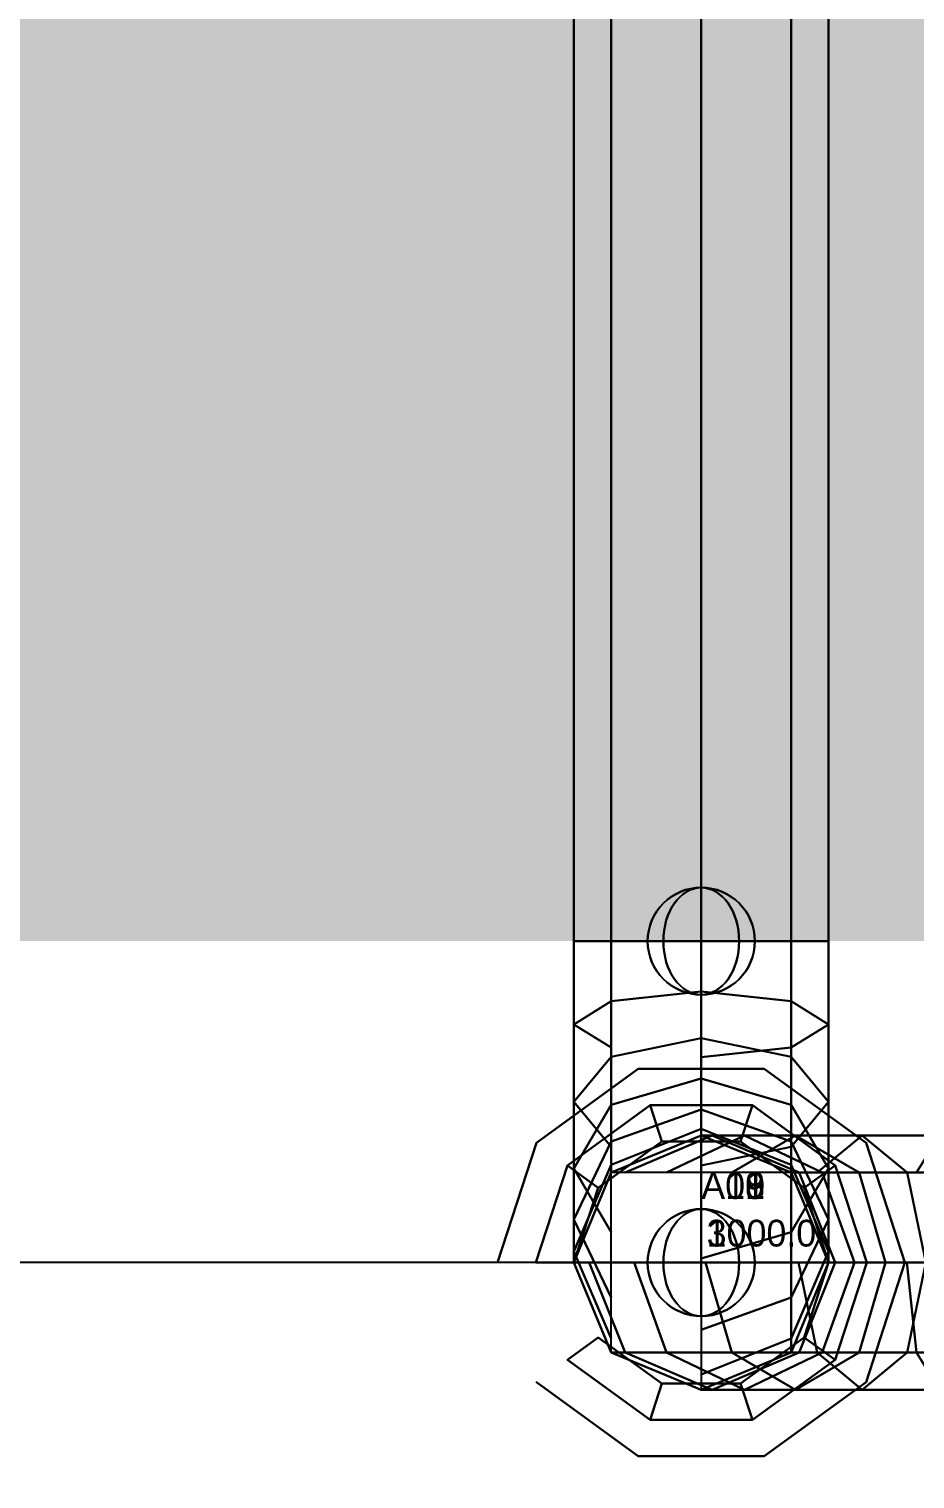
# Model space of a CAD drawing. Extents: x 7 to 469, y 84 to 397.
# Drawn here: x 89.73 to 97.99, y 273.98 to 287.51 of the extents above; entities that cross this region are included whole.
import ezdxf

# ---------------------------------------------------------------- set-up
doc = ezdxf.new("R2010")
doc.units = 0
doc.layers.get('0').update_dxf_attribs({"linetype": 'CONTINUOUS'})
for name, color, linetype in [('3D-MODEL', 1, 'CONTINUOUS'), ('BEND', 5, 'CONTINUOUS'), ('FLANGE', 11, 'CONTINUOUS'), ('FLATT', 11, 'CONTINUOUS'), ('FORCE', 4, 'CONTINUOUS'), ('FRCATT', 4, 'CONTINUOUS'), ('POINT', 5, 'CONTINUOUS'), ('PTATT', 7, 'CONTINUOUS'), ('RUN', 5, 'CONTINUOUS')]:
    doc.layers.add(name, color=color, linetype=linetype)

# ---------------------------------------------------------------- blocks, each defined once
blk = doc.blocks.new('RUN')
at = {"const_width": 1}
blk.add_lwpolyline([(0, 0), (1, 0)], dxfattribs=at)
at = {"flags": 9}
for tag, p in [('MAT', (0.349303, 0.182422)), ('SCH', (0.349303, 0.165755)), ('NOM', (0.349303, 0.149088))]:
    blk.add_attdef(tag, p, '', height=0.01, dxfattribs=at)
blk = doc.blocks.new('3DRUN')
at = {"color": 0, "linetype": 'CONTINUOUS'}
for points in [[(1, 0.353553, -0.353553), (1, 0.5), (0, 0.5), (0, 0.353553, -0.353553)], [(1, 0.5), (1, 0.353553, 0.353553), (0, 0.353553, 0.353553), (0, 0.5)], [(1, 0, -0.5), (1, 0.353553, -0.353553), (0, 0.353553, -0.353553), (0, 0, -0.5)], [(1, 0.353553, 0.353553), (1, 0, 0.5), (0, 0, 0.5), (0, 0.353553, 0.353553)], [(1, -0.353553, -0.353553), (1, 0, -0.5), (0, 0, -0.5), (0, -0.353553, -0.353553)], [(1, 0, 0.5), (1, -0.353553, 0.353553), (0, -0.353553, 0.353553), (0, 0, 0.5)], [(1, -0.353553, 0.353553), (1, -0.5), (0, -0.5), (0, -0.353553, 0.353553)], [(1, -0.5), (1, -0.353553, -0.353553), (0, -0.353553, -0.353553), (0, -0.5)]]:
    blk.add_3dface(points, dxfattribs=at)
blk = doc.blocks.new('BEND')
at = {"color": 0, "linetype": 'BYBLOCK', "extrusion": (1e-16, 0, -1)}
blk.add_circle((0, 0), 0.5, dxfattribs=at)
at = {"color": 0, "linetype": 'BYBLOCK'}
blk.add_circle((0, 0), 0.5, dxfattribs=at)
at = {"color": 0, "linetype": 'BYBLOCK', "extrusion": (-0.707107, 0, 0.707107)}
blk.add_circle((0, 0), 0.5, dxfattribs=at)
at = {"color": 0, "linetype": 'BYBLOCK', "extrusion": (-0.707107, 0, -0.707107)}
blk.add_circle((0, 0), 0.5, dxfattribs=at)
at = {"color": 0, "linetype": 'BYBLOCK', "extrusion": (0.707107, 0, -0.707107)}
blk.add_circle((0, 0), 0.5, dxfattribs=at)
at = {"color": 0, "linetype": 'BYBLOCK', "extrusion": (0.707107, 0, 0.707107)}
blk.add_circle((0, 0), 0.5, dxfattribs=at)
at = {"color": 0, "linetype": 'BYBLOCK', "extrusion": (-1, 0, -2e-16)}
blk.add_circle((0, 0), 0.5, dxfattribs=at)
at = {"color": 0, "linetype": 'BYBLOCK', "extrusion": (1, 0, 1e-16)}
blk.add_circle((0, 0), 0.5, dxfattribs=at)
at = {"flags": 9}
for tag, p in [('SCH', (0.013631, 0.044686)), ('MAT', (0.013631, 0.028019)), ('NOM', (0.013631, 0.011353)), ('RAD', (0.013631, -0.005314))]:
    blk.add_attdef(tag, p, '', height=0.01, dxfattribs=at)
blk = doc.blocks.new('POINT')
at = {"color": 0, "linetype": 'BYBLOCK'}
blk.add_circle((0, 0), 0.5, dxfattribs=at)
at = {"color": 0, "linetype": 'BYBLOCK', "extrusion": (1e-16, 0, -1)}
blk.add_circle((0, 0), 0.5, dxfattribs=at)
at = {"color": 0, "linetype": 'BYBLOCK', "extrusion": (0.707107, 0, 0.707107)}
blk.add_circle((0, 0), 0.5, dxfattribs=at)
at = {"color": 0, "linetype": 'BYBLOCK', "extrusion": (0.707107, 0, -0.707107)}
blk.add_circle((0, 0), 0.5, dxfattribs=at)
at = {"color": 0, "linetype": 'BYBLOCK', "extrusion": (-0.707107, 0, -0.707107)}
blk.add_circle((0, 0), 0.5, dxfattribs=at)
at = {"color": 0, "linetype": 'BYBLOCK', "extrusion": (-0.707107, 0, 0.707107)}
blk.add_circle((0, 0), 0.5, dxfattribs=at)
at = {"color": 0, "linetype": 'BYBLOCK', "extrusion": (1, 0, 1e-16)}
blk.add_circle((0, 0), 0.5, dxfattribs=at)
at = {"color": 0, "linetype": 'BYBLOCK', "extrusion": (-1, 0, -2e-16)}
blk.add_circle((0, 0), 0.5, dxfattribs=at)
blk = doc.blocks.new('FLANGE')
for p, q in [((0.4, -0.5), (0.4, 0.5)), ((0.6, 0.5), (0.6, -0.5)), ((0, 0), (0.4, 0.25)), ((0.6, 0.25), (1, 0)), ((0, 0), (0.4, -0.25)), ((0.4, 0), (0.6, 0)), ((1, 0), (0.6, -0.25))]:
    blk.add_line(p, q)
at = {"flags": 9}
for tag, p in [('WGT', (0.493086, 0.536473)), ('RAT', (0.493086, 0.55314))]:
    blk.add_attdef(tag, p, '', height=0.01, dxfattribs=at)
blk = doc.blocks.new('3DFLNG2')
at = {"linetype": 'CONTINUOUS'}
mesh = blk.add_polymesh((2, 10), dxfattribs=dict(at, n_close=True))
for k, corner in enumerate([(0.4, 0.8), (0.4, 0.647214, 0.470228), (0.4, 0.247214, 0.760845), (0.4, -0.247214, 0.760845), (0.4, -0.647214, 0.470228), (0.4, -0.8), (0.4, -0.647214, -0.470228), (0.4, -0.247214, -0.760845), (0.4, 0.247214, -0.760845), (0.4, 0.647214, -0.470228), (0.5, 0.8), (0.5, 0.647214, 0.470228), (0.5, 0.247214, 0.760845), (0.5, -0.247214, 0.760845), (0.5, -0.647214, 0.470228), (0.5, -0.8), (0.5, -0.647214, -0.470228), (0.5, -0.247214, -0.760845), (0.5, 0.247214, -0.760845), (0.5, 0.647214, -0.470228)]):
    mesh.set_mesh_vertex(divmod(k, 10), corner)
mesh = blk.add_polymesh((2, 10), dxfattribs=dict(at, n_close=True))
for k, corner in enumerate([(0.5, 0.8), (0.5, 0.647214, 0.470228), (0.5, 0.247214, 0.760845), (0.5, -0.247214, 0.760845), (0.5, -0.647214, 0.470228), (0.5, -0.8), (0.5, -0.647214, -0.470228), (0.5, -0.247214, -0.760845), (0.5, 0.247214, -0.760845), (0.5, 0.647214, -0.470228), (0.6, 0.8), (0.6, 0.647214, 0.470228), (0.6, 0.247214, 0.760845), (0.6, -0.247214, 0.760845), (0.6, -0.647214, 0.470228), (0.6, -0.8), (0.6, -0.647214, -0.470228), (0.6, -0.247214, -0.760845), (0.6, 0.247214, -0.760845), (0.6, 0.647214, -0.470228)]):
    mesh.set_mesh_vertex(divmod(k, 10), corner)
mesh = blk.add_polymesh((2, 10), dxfattribs=dict(at, n_close=True))
for k, corner in enumerate([(0.1, 0.5), (0.1, 0.404508, 0.293893), (0.1, 0.154508, 0.475528), (0.1, -0.154508, 0.475528), (0.1, -0.404508, 0.293893), (0.1, -0.5), (0.1, -0.404508, -0.293893), (0.1, -0.154508, -0.475528), (0.1, 0.154508, -0.475528), (0.1, 0.404508, -0.293893), (0.4, 0.65), (0.4, 0.525861, 0.38206), (0.4, 0.200861, 0.618187), (0.4, -0.200861, 0.618187), (0.4, -0.525861, 0.38206), (0.4, -0.65), (0.4, -0.525861, -0.38206), (0.4, -0.200861, -0.618187), (0.4, 0.200861, -0.618187), (0.4, 0.525861, -0.38206)]):
    mesh.set_mesh_vertex(divmod(k, 10), corner)
mesh = blk.add_polymesh((2, 10), dxfattribs=dict(at, n_close=True))
for k, corner in enumerate([(0.6, 0.65), (0.6, 0.525861, 0.38206), (0.6, 0.200861, 0.618187), (0.6, -0.200861, 0.618187), (0.6, -0.525861, 0.38206), (0.6, -0.65), (0.6, -0.525861, -0.38206), (0.6, -0.200861, -0.618187), (0.6, 0.200861, -0.618187), (0.6, 0.525861, -0.38206), (0.9, 0.5), (0.9, 0.404508, 0.293893), (0.9, 0.154508, 0.475528), (0.9, -0.154508, 0.475528), (0.9, -0.404508, 0.293893), (0.9, -0.5), (0.9, -0.404508, -0.293893), (0.9, -0.154508, -0.475528), (0.9, 0.154508, -0.475528), (0.9, 0.404508, -0.293893)]):
    mesh.set_mesh_vertex(divmod(k, 10), corner)
mesh = blk.add_polymesh((2, 10), dxfattribs=dict(at, n_close=True))
for k, corner in enumerate([(0, 0.5), (0, 0.404508, 0.293893), (0, 0.154508, 0.475528), (0, -0.154508, 0.475528), (0, -0.404508, 0.293893), (0, -0.5), (0, -0.404508, -0.293893), (0, -0.154508, -0.475528), (0, 0.154508, -0.475528), (0, 0.404508, -0.293893), (0.1, 0.5), (0.1, 0.404508, 0.293893), (0.1, 0.154508, 0.475528), (0.1, -0.154508, 0.475528), (0.1, -0.404508, 0.293893), (0.1, -0.5), (0.1, -0.404508, -0.293893), (0.1, -0.154508, -0.475528), (0.1, 0.154508, -0.475528), (0.1, 0.404508, -0.293893)]):
    mesh.set_mesh_vertex(divmod(k, 10), corner)
mesh = blk.add_polymesh((2, 10), dxfattribs=dict(at, n_close=True))
for k, corner in enumerate([(0.9, 0.5), (0.9, 0.404508, 0.293893), (0.9, 0.154508, 0.475528), (0.9, -0.154508, 0.475528), (0.9, -0.404508, 0.293893), (0.9, -0.5), (0.9, -0.404508, -0.293893), (0.9, -0.154508, -0.475528), (0.9, 0.154508, -0.475528), (0.9, 0.404508, -0.293893), (1, 0.5), (1, 0.404508, 0.293893), (1, 0.154508, 0.475528), (1, -0.154508, 0.475528), (1, -0.404508, 0.293893), (1, -0.5), (1, -0.404508, -0.293893), (1, -0.154508, -0.475528), (1, 0.154508, -0.475528), (1, 0.404508, -0.293893)]):
    mesh.set_mesh_vertex(divmod(k, 10), corner)
blk = doc.blocks.new('3DFORCE')
blk.add_line((0, 0), (0, 0.999517))
blk = doc.blocks.new('FORCE')
blk.add_line((0, 0), (0, 0.999517))
at = {"flags": 9}
for tag, p in [('FRC', (0.002347, 1.347826)), ('LCA', (0.002347, 1.331159))]:
    blk.add_attdef(tag, p, '', height=0.01, dxfattribs=at)
blk = doc.blocks.new('3DMOMENT')
blk.add_line((0, 0), (0, 0.4))
at = {"extrusion": (0, -1, 0)}
for centre, radius in [((0, 0, -1), 0.000103), ((0, 0, -0.7), 0.000012)]:
    blk.add_circle(centre, radius, dxfattribs=at)
mesh = blk.add_polymesh((2, 10), dxfattribs=dict(n_close=True))
for k, corner in enumerate([(0.073354, 0.7), (0.059345, 0.7, 0.043116), (0.022668, 0.7, 0.069764), (-0.022668, 0.7, 0.069764), (-0.059345, 0.7, 0.043116), (-0.073354, 0.7), (-0.059345, 0.7, -0.043116), (-0.022668, 0.7, -0.069764), (0.022668, 0.7, -0.069764), (0.059345, 0.7, -0.043116), (0.000103, 1), (0.000083, 1, 0.00006), (0.000032, 1, 0.000098), (-0.000032, 1, 0.000098), (-0.000083, 1, 0.00006), (-0.000103, 1), (-0.000083, 1, -0.00006), (-0.000032, 1, -0.000098), (0.000032, 1, -0.000098), (0.000083, 1, -0.00006)]):
    mesh.set_mesh_vertex(divmod(k, 10), corner)
mesh = blk.add_polymesh((2, 10), dxfattribs=dict(n_close=True))
for k, corner in enumerate([(0.073354, 0.4), (0.059345, 0.4, 0.043116), (0.022668, 0.4, 0.069764), (-0.022668, 0.4, 0.069764), (-0.059345, 0.4, 0.043116), (-0.073354, 0.4), (-0.059345, 0.4, -0.043116), (-0.022668, 0.4, -0.069764), (0.022668, 0.4, -0.069764), (0.059345, 0.4, -0.043116), (0.000012, 0.7), (0.00001, 0.7, 0.000007), (0.000004, 0.7, 0.000012), (-0.000004, 0.7, 0.000012), (-0.00001, 0.7, 0.000007), (-0.000012, 0.7), (-0.00001, 0.7, -0.000007), (-0.000004, 0.7, -0.000012), (0.000004, 0.7, -0.000012), (0.00001, 0.7, -0.000007)]):
    mesh.set_mesh_vertex(divmod(k, 10), corner)
blk = doc.blocks.new('MOMENT')
blk.add_lwpolyline([(0, 0), (0, 0.4), (-0.075, 0.4), (0, 0.7), (-0.075, 0.7), (0, 1), (0.075, 0.7), (0, 0.7), (0.075, 0.4), (0, 0.4)])
at = {"flags": 9}
for tag, p in [('MOM', (0.002347, 1.043478)), ('LCA', (0.002347, 1.026812))]:
    blk.add_attdef(tag, p, '', height=0.01, dxfattribs=at)

msp = doc.modelspace()

# ---------------------------------------------------------------- linework, layer by layer
at = {"layer": 'BEND', "extrusion": (-1, 0, 0), "const_width": 0.125}
msp.add_lwpolyline([(-279, -12, 0.414213), (-276, -9, 0.414213)], format="xyb", dxfattribs=at)
at = {"layer": 'BEND', "extrusion": (0, 1, 0), "const_width": 0.125}
msp.add_lwpolyline([(-96, 93, 0.414213), (-99, 96, 0.414213)], format="xyb", dxfattribs=at)

# ---------------------------------------------------------------- block references
at = {"layer": '3D-MODEL', "xscale": 21, "yscale": 2.375, "zscale": 2.375, "rotation": 90}
msp.add_blockref('3DRUN', (96, 279, -12), dxfattribs=at)
at = {"layer": '3D-MODEL', "extrusion": (-1, 0, 0), "xscale": 16, "yscale": 16, "zscale": 16, "rotation": 90}
msp.add_blockref('3DFORCE', (-276, 24, -96), dxfattribs=at)
at = {"layer": '3D-MODEL', "extrusion": (0, 1, 0), "yscale": 2.375, "zscale": 2.375, "rotation": 270}
for name, p, xscale in [('3DFLNG2', (-96, 61.1875, 276), 2.375), ('3DRUN', (-96, 93, 276), 33), ('3DRUN', (-96, 60, 276), 36), ('3DRUN', (-96, 24, 276), 33)]:
    msp.add_blockref(name, p, dxfattribs=dict(at, xscale=xscale))
at = {"layer": '3D-MODEL', "extrusion": (0, -1, 0), "xscale": 16, "yscale": 16, "zscale": 16, "rotation": 90}
msp.add_blockref('3DMOMENT', (96, 24, -276), dxfattribs=at)
at = {"layer": 'FLANGE', "extrusion": (0, 1, 0), "xscale": 2.375, "yscale": 2.375, "zscale": 2.375, "rotation": 270}
msp.add_blockref('FLANGE', (-96, 61.1875, 276), dxfattribs=at)
at = {"layer": 'FORCE', "extrusion": (-1, 0, 0), "xscale": 16, "yscale": 16, "zscale": 16, "rotation": 90}
msp.add_blockref('FORCE', (-276, 24, -96), dxfattribs=at)
at = {"layer": 'FORCE', "extrusion": (0, -1, 0), "xscale": 16, "yscale": 16, "zscale": 16, "rotation": 90}
msp.add_blockref('MOMENT', (96, 24, -276), dxfattribs=at)
at = {"layer": 'POINT'}
for name, p in [('POINT', (96, 279, -12)), ('BEND', (96, 276, 96)), ('POINT', (96, 276, 93)), ('POINT', (96, 276, 60)), ('POINT', (96, 276, 24)), ('POINT', (96, 276, -9)), ('BEND', (96, 276, -12))]:
    msp.add_blockref(name, p, dxfattribs=at)
at = {"layer": 'RUN', "yscale": 0.125, "zscale": 0.125}
for p, xscale, rotation in [((96, 279, -12), 21, 90), ((120, 204), 66, 90), ((117, 276, 96), 18, 180)]:
    msp.add_blockref('RUN', p, dxfattribs=dict(at, xscale=xscale, rotation=rotation))
at = {"layer": 'RUN', "extrusion": (0, 1, 0), "yscale": 0.125, "zscale": 0.125, "rotation": 270}
for p, xscale in [((-96, 93, 276), 33), ((-96, 60, 276), 36), ((-96, 24, 276), 33)]:
    msp.add_blockref('RUN', p, dxfattribs=dict(at, xscale=xscale))

# ---------------------------------------------------------------- texts
at = {"layer": 'FLATT'}
msp.add_text('300', height=0.25, dxfattribs=at).set_placement((96.050003, 276.149993, 60))
at = {"layer": 'FRCATT'}
msp.add_text('1000.0', height=0.25, dxfattribs=at).set_placement((96.050003, 276.149993, 24))
at = {"layer": 'PTATT'}
for s, p in [('A08', (96, 276.59375, 96)), ('A09', (96, 276.59375, 60)), ('A10', (96, 276.59375, 24)), ('A11', (96, 276.59375, -12))]:
    msp.add_text(s, height=0.25, dxfattribs=at).set_placement(p)

# ---------------------------------------------------------------- meshes
at = {"layer": '3D-MODEL'}
mesh = msp.add_polymesh((7, 8), dxfattribs=dict(at, n_close=True))
for k, corner in enumerate([(96, 274.8125, -9), (96.839691, 275.160308, -9), (97.1875, 276, -9), (96.839691, 276.839691, -9), (96, 277.1875, -9), (95.160308, 276.839691, -9), (94.8125, 276, -9), (95.160308, 275.160308, -9), (96, 274.9552, -10.083805), (96.839691, 275.291137, -9.993784), (97.1875, 276.102233, -9.776456), (96.839691, 276.913299, -9.559129), (96, 277.249267, -9.469109), (95.160308, 276.913299, -9.559129), (94.8125, 276.102233, -9.776456), (95.160308, 275.291137, -9.993784), (96, 275.373504, -11.09375), (96.839691, 275.674743, -10.919844), (97.1875, 276.401916, -10.5), (96.839691, 277.129119, -10.080155), (96, 277.430328, -9.90625), (95.160308, 277.129119, -10.080155), (94.8125, 276.401916, -10.5), (95.160308, 275.674743, -10.919844), (96, 276.039001, -11.96101), (96.839691, 276.284942, -11.71507), (97.1875, 276.878692, -11.12132), (96.839691, 277.472442, -10.52757), (96, 277.718383, -10.281631), (95.160308, 277.472442, -10.52757), (94.8125, 276.878692, -11.12132), (95.160308, 276.284942, -11.71507), (96, 276.90625, -12.626482), (96.839691, 277.080169, -12.325268), (97.1875, 277.5, -11.598075), (96.839691, 277.91983, -10.870883), (96, 278.09375, -10.569671), (95.160308, 277.91983, -10.870883), (94.8125, 277.5, -11.598075), (95.160308, 277.080169, -12.325268), (96, 277.916198, -13.044815), (96.839691, 278.006225, -12.708854), (97.1875, 278.223541, -11.897777), (96.839691, 278.440856, -11.0867), (96, 278.530883, -10.750741), (95.160308, 278.440856, -11.0867), (94.8125, 278.223541, -11.897777), (95.160308, 278.006225, -12.708855), (96, 279, -13.1875), (96.839691, 279, -12.839689), (97.1875, 279, -12), (96.839691, 279, -11.16031), (96, 279, -10.8125), (95.160308, 279, -11.16031), (94.8125, 279, -12), (95.160308, 279, -12.839689)]):
    mesh.set_mesh_vertex(divmod(k, 8), corner)
mesh = msp.add_polymesh((7, 8), dxfattribs=dict(at, n_close=True))
for k, corner in enumerate([(99, 276, 97.1875), (99, 275.160308, 96.839691), (99, 274.8125, 96), (99, 275.160308, 95.160308), (99, 276, 94.8125), (99, 276.839691, 95.160308), (99, 277.1875, 96), (99, 276.839691, 96.839691), (97.916198, 276, 97.044815), (98.006218, 275.160308, 96.708854), (98.223541, 274.8125, 95.897781), (98.440872, 275.160308, 95.0867), (98.530891, 276, 94.75074), (98.440872, 276.839691, 95.0867), (98.223541, 277.1875, 95.897781), (98.006218, 276.839691, 96.708854), (96.90625, 276, 96.62648), (97.080154, 275.160308, 96.325271), (97.5, 274.8125, 95.598075), (97.919845, 275.160308, 94.87088), (98.09375, 276, 94.569671), (97.919845, 276.839691, 94.87088), (97.5, 277.1875, 95.598075), (97.080154, 276.839691, 96.325271), (96.038993, 276, 95.961006), (96.284927, 275.160308, 95.715072), (96.878677, 274.8125, 95.121322), (97.472427, 275.160308, 94.527572), (97.718368, 276, 94.281631), (97.472427, 276.839691, 94.527572), (96.878677, 277.1875, 95.121322), (96.284927, 276.839691, 95.715072), (95.373519, 276, 95.09375), (95.674728, 275.160308, 94.919845), (96.401924, 274.8125, 94.5), (97.129112, 275.160308, 94.080154), (97.430328, 276, 93.90625), (97.129112, 276.839691, 94.080154), (96.401924, 277.1875, 94.5), (95.674728, 276.839691, 94.919845), (94.955184, 276, 94.083801), (95.291145, 275.160308, 93.993782), (96.102218, 274.8125, 93.776458), (96.913299, 275.160308, 93.559127), (97.249259, 276, 93.469108), (96.913299, 276.839691, 93.559127), (96.102218, 277.1875, 93.776458), (95.291145, 276.839691, 93.993782), (94.8125, 276, 93), (95.160308, 275.160308, 93), (96, 274.8125, 93), (96.839691, 275.160308, 93), (97.1875, 276, 93), (96.839691, 276.839691, 93), (96, 277.1875, 93), (95.160308, 276.839691, 93)]):
    mesh.set_mesh_vertex(divmod(k, 8), corner)

doc.saveas('drawing.dxf')
